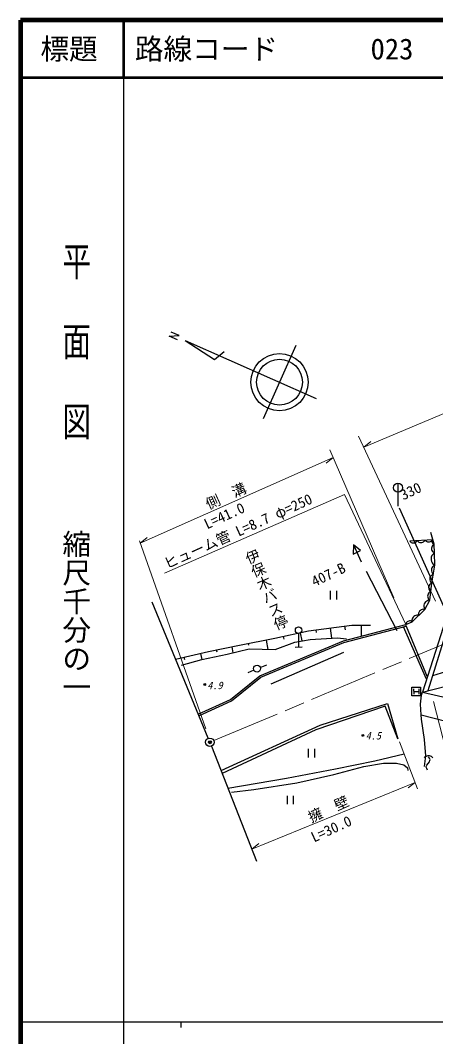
# Model space of a CAD drawing. Units: millimetres, scale not verified. Extents: x 40000 to 680000, y 20000 to 380000.
# Drawn here: x 40000 to 112506, y 202409 to 380000 of the extents above; entities that cross this region are included whole.
import ezdxf
from ezdxf.enums import TextEntityAlignment as Align

# ---------------------------------------------------------------- set-up
doc = ezdxf.new("R2010")
doc.units = ezdxf.units.MM
doc.header["$LTSCALE"] = 1000
doc.header["$PDMODE"] = 32
doc.header["$PDSIZE"] = 500
doc.linetypes.add('CHAIN', pattern=[18.5, 12, -1.5, 3.5, -1.5])
for name, color, linetype, lineweight in [('M-BGD', 7, 'Continuous', 25), ('M-BMK', 2, 'CHAIN', 13), ('M-BMK-OTRS', 5, 'Continuous', 25), ('M-BMK-SRVR', 3, 'Continuous', 25), ('M-STR-HTXT', 7, 'Continuous', 13), ('M-STR-STRC', 7, 'Continuous', 25), ('M-TTL', 2, 'Continuous', 140), ('M-TTL-BAND', 7, 'Continuous', 25), ('M-TTL-LINE', 7, 'Continuous', 50)]:
    doc.layers.add(name, color=color, linetype=linetype, lineweight=lineweight)
doc.layers.add('M-OTRS', color=6, linetype='Continuous')
doc.layers.add('M-TTL-TXT', color=7, linetype='Continuous')
doc.styles.add('@ＭＳ ゴシック', font='')
doc.styles.add('ＭＳ ゴシック', font='')
doc.styles.get('@ＭＳ ゴシック').set_extended_font_data('@MS Gothic')
doc.styles.get('ＭＳ ゴシック').set_extended_font_data('MS Gothic')

msp = doc.modelspace()

# ---------------------------------------------------------------- linework, layer by layer
at = {"layer": 'M-BGD'}
for p, q in [((112238, 288469), (111667, 290527)), ((107977, 289030), (112006, 289303)), ((107977, 289030), (108064, 288906)), ((108064, 288906), (108147, 288833)), ((108147, 288833), (108256, 288762)), ((108256, 288762), (108417, 288695)), ((108417, 288695), (108574, 288680)), ((108574, 288680), (108730, 288690)), ((108730, 288690), (108884, 288727)), ((108884, 288727), (109034, 288815)), ((109034, 288815), (109132, 288900)), ((109132, 288900), (109205, 288983)), ((109205, 288983), (109274, 289118)), ((109274, 289118), (109367, 288984)), ((109367, 288984), (109457, 288906)), ((109457, 288906), (109574, 288830)), ((109574, 288830), (109747, 288757)), ((109747, 288757), (109917, 288741)), ((109917, 288741), (110085, 288752)), ((110085, 288752), (110250, 288791)), ((110250, 288791), (110412, 288887)), ((110412, 288887), (110518, 288978)), ((110518, 288978), (110596, 289067)), ((110596, 289067), (110671, 289213)), ((110671, 289213), (110757, 289088)), ((110757, 289088), (110840, 289016)), ((110840, 289016), (110950, 288945)), ((110950, 288945), (111110, 288878)), ((111110, 288878), (111268, 288862)), ((111268, 288862), (111423, 288873)), ((111423, 288873), (111577, 288909)), ((111577, 288909), (111728, 288998)), ((111728, 288998), (111826, 289083)), ((111814, 287936), (111791, 287743)), ((111791, 287743), (111800, 287551)), ((111901, 288133), (111814, 287936)), ((111826, 289083), (111899, 289166)), ((111863, 289077), (111840, 288958)), ((111840, 288958), (111852, 288850)), ((111852, 288850), (111881, 288746)), ((111896, 289161), (111863, 289077)), ((111881, 288746), (111927, 288646)), ((111934, 289227), (111896, 289161)), ((111899, 289166), (111968, 289301)), ((111991, 288265), (111901, 288133)), ((111927, 288646), (112008, 288557)), ((112006, 289303), (111934, 289227)), ((112082, 288365), (111991, 288265)), ((112008, 288557), (112079, 288502)), ((112079, 288502), (112146, 288464)), ((112238, 288469), (112082, 288365)), ((112146, 288464), (112247, 288436)), ((112311, 286907), (112238, 288469)), ((111747, 286215), (111714, 285961)), ((111714, 285961), (111723, 285710)), ((111864, 286471), (111747, 286215)), ((111800, 287551), (111841, 287361)), ((111841, 287361), (111946, 287174)), ((111984, 286643), (111864, 286471)), ((111946, 287174), (112048, 287050)), ((112106, 286774), (111984, 286643)), ((112048, 287050), (112149, 286959)), ((112311, 286907), (112106, 286774)), ((112149, 286959), (112313, 286871)), ((112385, 284777), (112311, 286907)), ((111723, 285710), (111773, 285459)), ((111788, 284169), (111754, 283980)), ((111773, 285459), (111908, 285212)), ((111854, 284353), (111788, 284169)), ((111822, 281652), (112385, 284777)), ((111982, 284525), (111854, 284353)), ((111908, 285212), (112040, 285048)), ((112099, 284633), (111982, 284525)), ((112040, 285048), (112170, 284927)), ((112211, 284711), (112099, 284633)), ((112170, 284927), (112384, 284808)), ((112385, 284777), (112211, 284711)), ((111470, 282406), (111468, 282211)), ((111504, 282595), (111470, 282406)), ((111570, 282778), (111504, 282595)), ((111698, 282950), (111570, 282778)), ((111816, 283059), (111698, 282950)), ((111754, 283980), (111752, 283786)), ((111752, 283786), (111812, 283580)), ((111812, 283580), (111884, 283437)), ((111927, 283136), (111816, 283059)), ((111884, 283437), (111961, 283325)), ((112102, 283202), (111927, 283136)), ((111961, 283325), (112102, 283202)), ((111298, 281049), (111277, 280870)), ((111277, 280870), (111286, 280688)), ((111286, 280688), (111354, 280499)), ((111349, 281224), (111298, 281049)), ((111459, 281393), (111349, 281224)), ((111563, 281501), (111459, 281393)), ((111468, 282211), (111528, 282005)), ((111472, 278670), (111822, 281652)), ((111528, 282005), (111600, 281862)), ((111663, 281580), (111563, 281501)), ((111600, 281862), (111677, 281751)), ((111822, 281652), (111663, 281580)), ((111677, 281751), (111818, 281628)), ((94110, 280288), (94112, 278788)), ((95252, 278789), (95250, 280289)), ((111123, 279559), (111102, 279381)), ((111102, 279381), (111111, 279198)), ((111111, 279198), (111179, 279009)), ((111174, 279735), (111123, 279559)), ((111284, 279903), (111174, 279735)), ((111179, 279009), (111255, 278879)), ((111255, 278879), (111334, 278780)), ((111388, 280012), (111284, 279903)), ((111354, 280499), (111430, 280369)), ((111488, 280091), (111388, 280012)), ((111430, 280369), (111509, 280269)), ((111647, 280162), (111488, 280091)), ((111509, 280269), (111647, 280162)), ((110177, 277063), (109985, 277002)), ((110326, 277082), (110177, 277063)), ((110453, 277080), (110326, 277082)), ((110622, 277035), (110453, 277080)), ((110460, 277816), (110456, 277575)), ((110456, 277575), (110486, 277397)), ((110528, 278024), (110460, 277816)), ((110486, 277397), (110532, 277251)), ((110627, 278216), (110528, 278024)), ((110532, 277251), (110642, 277073)), ((110622, 277035), (111472, 278670)), ((110759, 278391), (110627, 278216)), ((110954, 278533), (110759, 278391)), ((111117, 278611), (110954, 278533)), ((111262, 278657), (111117, 278611)), ((111472, 278670), (111262, 278657)), ((111334, 278780), (111472, 278673)), ((108382, 275352), (108357, 275194)), ((108453, 275554), (108382, 275352)), ((108425, 274902), (110622, 277035)), ((108569, 275711), (108453, 275554)), ((108707, 275845), (108569, 275711)), ((108867, 275955), (108707, 275845)), ((109071, 276020), (108867, 275955)), ((109230, 276041), (109071, 276020)), ((109366, 276039), (109230, 276041)), ((109546, 275991), (109366, 276039)), ((109508, 276288), (109506, 276161)), ((109506, 276161), (109546, 275991)), ((109531, 276436), (109508, 276288)), ((109598, 276626), (109531, 276436)), ((109706, 276773), (109598, 276626)), ((109835, 276899), (109706, 276773)), ((109985, 277002), (109835, 276899)), ((114282, 275372), (110187, 262624)), ((111171, 262876), (115193, 275799)), ((90322, 273312), (97847, 274318)), ((94084, 273815), (94320, 272049)), ((96406, 271548), (107285, 274410)), ((96502, 271263), (107361, 274119)), ((96593, 274150), (96683, 273477)), ((97847, 274318), (101113, 274323)), ((99480, 274320), (99483, 272420)), ((110915, 264889), (106910, 274001)), ((107285, 274410), (108425, 274902)), ((107361, 274119), (107285, 274410)), ((107342, 274565), (107323, 274426)), ((107379, 274660), (107342, 274565)), ((107361, 274119), (111046, 265300)), ((107439, 274764), (107379, 274660)), ((107542, 274887), (107439, 274764)), ((107665, 274966), (107542, 274887)), ((107797, 275023), (107665, 274966)), ((107939, 275058), (107797, 275023)), ((108100, 275049), (107939, 275058)), ((108216, 275021), (108100, 275049)), ((108311, 274984), (108216, 275021)), ((108425, 274902), (108311, 274984)), ((108357, 275194), (108355, 275058)), ((108355, 275058), (108398, 274876)), ((78256, 270809), (84431, 272025)), ((82888, 271721), (83212, 270076)), ((84431, 272025), (90322, 273312)), ((85904, 272347), (86012, 271853)), ((87911, 271321), (90609, 271822)), ((88579, 272879), (88583, 270499)), ((88850, 272991), (89164, 271553)), ((90609, 271822), (95365, 272113)), ((91576, 273480), (91640, 273004)), ((95365, 272113), (96927, 271903)), ((72862, 269736), (78256, 270809)), ((74211, 270004), (74277, 269670)), ((76129, 269244), (79961, 270173)), ((76908, 270541), (77118, 269483)), ((79800, 271113), (79856, 270831)), ((79961, 270173), (84505, 270037)), ((81802, 265466), (96406, 271548)), ((81957, 265206), (96502, 271263)), ((84505, 270037), (87911, 271321)), ((87953, 270498), (89213, 270500)), ((110187, 262624), (141259, 270568)), ((67114, 268349), (72862, 269736)), ((68109, 267314), (71657, 268314)), ((68551, 268696), (68636, 268343)), ((71425, 269389), (71683, 268319)), ((71657, 268314), (76129, 269244)), ((80782, 266467), (79689, 265971)), ((81888, 266932), (83006, 267367)), ((76692, 261337), (81802, 265466)), ((76851, 261080), (81957, 265206)), ((108366, 263465), (109866, 263467)), ((108368, 261965), (108366, 263465)), ((108666, 263165), (108668, 262265)), ((109566, 263167), (109568, 262267)), ((109866, 263467), (109868, 261967)), ((71070, 258767), (76692, 261337)), ((71184, 258490), (76851, 261080)), ((109868, 261967), (108368, 261965)), ((108667, 262715), (109567, 262717)), ((109835, 260493), (110046, 262056)), ((110046, 262056), (110187, 262624)), ((110187, 262624), (116579, 261143)), ((103715, 260184), (91581, 256047)), ((92360, 256829), (104070, 260610)), ((105925, 254436), (103715, 260184)), ((104070, 260610), (105925, 254436)), ((109980, 258648), (109835, 260493)), ((110052, 257867), (109980, 258648)), ((109980, 258648), (116727, 256883)), ((110554, 254317), (110052, 257867)), ((75035, 248901), (92360, 256829)), ((91581, 256047), (75236, 248387)), ((110772, 251478), (110554, 254317)), ((90252, 252701), (90255, 251201)), ((91395, 251202), (91392, 252702)), ((95043, 249194), (101914, 250625)), ((101914, 250625), (107014, 251829)), ((110536, 251111), (110685, 251291)), ((110562, 249632), (110772, 251478)), ((110685, 251291), (110835, 251411)), ((110835, 251411), (111045, 251501)), ((110987, 249841), (111404, 250454)), ((111045, 251501), (111225, 251532)), ((111225, 251532), (111345, 251532)), ((111451, 251050), (111285, 251294)), ((111345, 251532), (111525, 251502)), ((111404, 250454), (111514, 250676)), ((111524, 250813), (111451, 251050)), ((111514, 250676), (111524, 250813)), ((111525, 251502), (111735, 251413)), ((111735, 251413), (111915, 251263)), ((111915, 251263), (112036, 251113)), ((86469, 247591), (95043, 249194)), ((94704, 248228), (99984, 249599)), ((99984, 249599), (103391, 250229)), ((103391, 250229), (105663, 250176)), ((105663, 250176), (106970, 249894)), ((106970, 249894), (107596, 249384)), ((107596, 249384), (107653, 248929)), ((110866, 249481), (110877, 249618)), ((110940, 249244), (110866, 249481)), ((110877, 249618), (110987, 249841)), ((111105, 249001), (110940, 249244)), ((76235, 245831), (86469, 247591)), ((88288, 246741), (94704, 248228)), ((76874, 245133), (80736, 245594)), ((80736, 245594), (88288, 246741)), ((86573, 244516), (86575, 243016)), ((87715, 243018), (87713, 244518))]:
    msp.add_line(p, q, dxfattribs=at)
for centre, radius in [((88578, 273439), 560), ((81329, 266715), 600), ((72192, 263942), 150), ((72192, 263942), 90), ((72192, 263942), 30), ((99806, 255052), 150), ((99806, 255052), 90), ((99806, 255052), 30)]:
    msp.add_circle(centre, radius, dxfattribs=at)
at = {"layer": 'M-BMK'}
msp.add_line((73792, 254138), (164100, 292106), dxfattribs=at)
at = {"layer": 'M-BMK-OTRS'}
for p, q in [((72815, 254541), (62986, 278346)), ((73374, 253149), (81218, 233087))]:
    msp.add_line(p, q, dxfattribs=at)
at = {"layer": 'M-BMK-SRVR'}
for p, q in [((67747, 324915), (66327, 325535)), ((66008, 324809), (67747, 324915)), ((67419, 324185), (66008, 324809)), ((68785, 324057), (73867, 320714)), ((68785, 324057), (91646, 313938)), ((73867, 320714), (75591, 322138)), ((88078, 323173), (82412, 310370))]:
    msp.add_line(p, q, dxfattribs=at)
for centre, radius in [((85245, 316772), 5000), ((85245, 316772), 4000), ((73101, 253847), 750), ((73101, 253847), 30)]:
    msp.add_circle(centre, radius, dxfattribs=at)
at = {"layer": 'M-OTRS'}
msp.add_point((73101, 253847), dxfattribs=at)
at = {"layer": 'M-STR-HTXT'}
for p, q in [((99946, 305435), (142380, 323282)), ((112479, 278481), (99053, 307356)), ((99946, 305435), (101166, 306404)), ((94011, 304959), (105233, 279061)), ((60942, 288622), (94598, 303603)), ((94598, 303603), (93399, 302610)), ((65188, 283402), (96584, 297118)), ((96584, 297118), (107285, 274410)), ((60942, 288622), (62142, 289615)), ((60796, 289036), (72383, 256217)), ((112106, 260994), (116820, 242612)), ((106210, 253940), (109346, 245709)), ((80391, 235202), (108918, 246833)), ((108918, 246833), (107687, 245878)), ((80391, 235202), (81621, 236157))]:
    msp.add_line(p, q, dxfattribs=at)
at = {"layer": 'M-STR-STRC'}
for p, q in [((105925, 299131), (105931, 295131)), ((114444, 276410), (106178, 294755)), ((98137, 288363), (98095, 286727)), ((98137, 288363), (99505, 285366)), ((99411, 287365), (98137, 288363)), ((98095, 286727), (99411, 287365)), ((100386, 283772), (105726, 273397)), ((83817, 264050), (96455, 269616)), ((111985, 265494), (119366, 267848))]:
    msp.add_line(p, q, dxfattribs=at)
msp.add_circle((105926, 298331), 800, dxfattribs=at)
at = {"layer": 'M-TTL'}
for p, q in [((40000, 380000), (40000, 20000)), ((680000, 380000), (40000, 380000))]:
    msp.add_line(p, q, dxfattribs=at)
at = {"layer": 'M-TTL-BAND'}
for p, q in [((58000, 370000), (58000, 20000)), ((40000, 205000), (579000, 205000)), ((68000, 205000), (68000, 204000))]:
    msp.add_line(p, q, dxfattribs=at)
at = {"layer": 'M-TTL-LINE'}
for p, q in [((58000, 380000), (58000, 370000)), ((40000, 370000), (680000, 370000))]:
    msp.add_line(p, q, dxfattribs=at)

# ---------------------------------------------------------------- texts
at = {"layer": 'M-BGD', "style": '@ＭＳ ゴシック'}
msp.add_text('伊保木バス停', height=1833, rotation=293.088, dxfattribs=at).set_placement((78698, 286855), align=Align.BOTTOM_LEFT)
at = {"layer": 'M-BGD', "style": 'ＭＳ ゴシック', "oblique": 15}
for s, p in [('4.9', (72623, 262732)), ('4.5', (100273, 253939))]:
    msp.add_text(s, height=1320, rotation=0.088, dxfattribs=at).set_placement(p, align=Align.BOTTOM_LEFT)
at = {"layer": 'M-STR-HTXT', "style": 'ＭＳ ゴシック'}
for s, rotation, p in [('側\u3000溝', 24.388, (73083, 293999)), ('ヒューム管 L=8.7 φ=250', 24.388, (65801, 283584)), ('L=41.0', 24.688, (72824, 290538)), ('擁\u3000壁', 24.388, (90976, 239288)), ('L=30.0', 24.688, (91491, 235819))]:
    msp.add_text(s, height=1833, rotation=rotation, dxfattribs=at).set_placement(p, align=Align.BOTTOM_LEFT)
at = {"layer": 'M-STR-STRC', "style": 'ＭＳ ゴシック'}
for s, p in [('330', (107089, 295621)), ('407-B', (91590, 280503))]:
    msp.add_text(s, height=1833, rotation=25.288, dxfattribs=at).set_placement(p, align=Align.BOTTOM_LEFT)
at = {"layer": 'M-TTL-BAND', "style": '@ＭＳ ゴシック', "width": 1.4}
msp.add_text('平  面  図', height=3666, rotation=270, dxfattribs=at).set_placement((49777, 306475), align=Align.MIDDLE_RIGHT)
at = {"layer": 'M-TTL-BAND', "style": '@ＭＳ ゴシック'}
msp.add_text('縮尺千分の一', height=3666, rotation=270, dxfattribs=at).set_placement((49777, 261030), align=Align.MIDDLE_RIGHT)
at = {"layer": 'M-TTL-TXT', "style": 'ＭＳ ゴシック'}
msp.add_text('標題', height=3666, dxfattribs=at).set_placement((48500, 375000), align=Align.MIDDLE_CENTER)
for s, p in [('路線コード', (60000, 375000)), ('023', (101142, 375000))]:
    msp.add_text(s, height=3666, dxfattribs=at).set_placement(p, align=Align.MIDDLE_LEFT)

doc.saveas('drawing.dxf')
